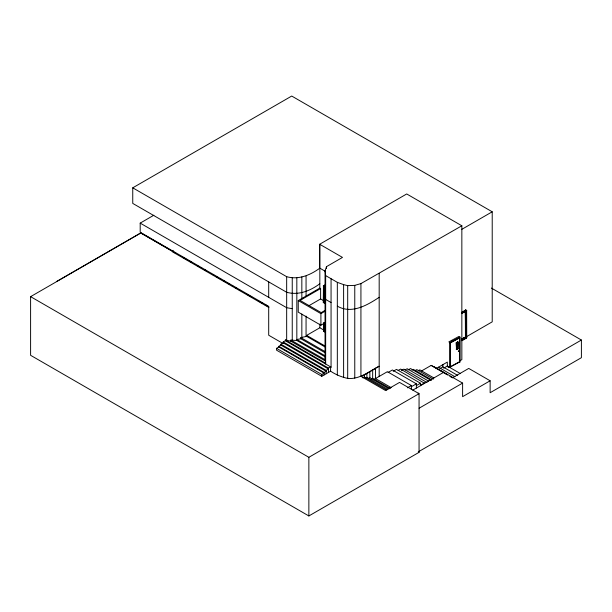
<?xml version="1.0" encoding="UTF-8"?>
<svg xmlns="http://www.w3.org/2000/svg" width="612" height="612" viewBox="0 0 612 612"><rect width="100%" height="100%" fill="white"/><g stroke="black" fill="none" stroke-linecap="round" stroke-linejoin="round"><path stroke-width="0.92" d="M324.352 330.847L324.375 323.266M465.502 311.11L465.602 337.411L465.502 311.11L461.639 313.267M458.289 351.326L458.771 351.066M458.487 351.303L458.526 350.775M325.102 359.053L325.102 270.749L326.471 266.664L342.483 257.415L319.678 244.249L406.712 193.958L461.846 225.774L461.846 359.634L460.232 360.567M325.278 352.872L300.844 338.765L296.828 339.492L325.232 355.886L325.4 359.894L290.853 340.111L290.853 341.205L325.4 360.988L325.661 363.237L285.345 339.966L285.345 340.739L331.061 367.131L330.602 367.537M319.831 283.754C310.391 290.776 298.495 295.65 286.668 292.268L132.75 203.406L132.75 187.823L291.717 96.046L492.216 211.798L492.216 321.843L466.604 336.623M283.142 343.569L268.699 335.231L268.699 306.352L140.194 232.231L140.194 223.112L153.857 215.225M56.664 281.466L140.798 232.897L173.655 251.999M375.47 368.516L361.409 376.602L385.514 390.517L399.552 382.416L419.059 393.684L419.059 452.329L308.861 515.954L30.6 355.304L30.6 296.652L140.798 233.027L176.134 253.429M173.089 250.331L173.089 252.19L173.655 251.861M132.75 187.823L286.668 276.685C298.503 280.105 310.33 275.117 319.831 268.163M324.88 322.922L320.902 325.217L298.251 312.143L298.251 300.561L319.831 288.099L320.612 288.543L320.612 298.954L309.098 305.595M325.393 285.215L324.291 285.383M320.612 288.543L300.056 300.408L321.201 312.617L325.309 310.246M324.635 301.854L323.312 302.619L323.496 285.919M325.393 301.877L324.75 302.274L324.819 286.454M325.102 270.749L325.661 275.607L337.327 282.339L343.615 284.634L347.692 285.643L354.769 285.376L360.927 283.601L461.846 225.774M461.647 229.446L492.216 211.798M298.251 300.561L320.902 313.635L324.88 311.34M285.345 339.966L290.853 341.205M375.393 368.332L379.18 366.236C369.143 371.232 359.649 379.654 347.692 378.384C341.572 377.137 335.804 374.636 330.602 371.201L321.782 376.296L276.525 350.163L276.525 348.343L321.782 374.468L324.108 373.129L278.85 346.996L278.85 346.315L324.108 372.44L326.165 371.255L280.908 345.122L280.908 344.212L326.165 370.344L328.483 369.005L283.226 342.873L283.226 341.963L285.345 340.739M280.908 344.212L283.226 342.873M278.85 346.315L280.908 345.122M276.525 348.343L278.85 346.996M325.255 347.08L306.658 336.34L306.658 335.384L319.831 327.772L323.878 330.113M300.844 338.765L300.844 337.625L306.658 336.34M324.352 331.031L323.694 331.36L325.385 332.316M324.666 331.329L324.199 331.597L324.215 322.616M283.226 341.963L328.483 368.087L330.602 366.871L330.602 371.201M461.624 312.426L465.755 310.032M461.57 312.602L465.824 310.177M465.648 310.093L465.579 337.847L465.579 310.552L466.168 310.292L466.16 337.648L461.57 339.897L465.824 337.472M461.876 312.801L466.214 310.315M462.404 312.663L464.699 311.386M461.57 313.26L465.602 311.018M461.754 313.405L466.704 310.559L465.724 309.993L465.579 337.847M461.754 313.443L466.704 310.621M362.847 377.91L364.293 377.076L386.799 390.073M365.609 378.139L366.894 377.397L387.763 389.439M368.378 378.591L369.862 377.734L389.125 388.857M371.262 379.119L372.67 378.308L390.326 388.505M373.366 379.777L387.373 371.691L411.348 385.529L411.348 389.263M388.084 372.463L392.391 369.977L416.367 383.823L416.367 388.069M393.21 371.285L396.499 369.388L420.475 383.227L420.475 385.69M398.144 370.49L400.615 369.067L424.59 383.319M401.418 370.52L403.821 369.128L426.969 382.492M405.167 369.908L407.179 368.745L428.668 381.154M407.844 370.092L410.53 368.546L431.192 380.48M461.57 339.239L465.349 337.059M461.647 339.308L465.457 337.12M461.647 339.492L465.579 337.189M461.639 339.691L465.763 337.319M461.876 340.05L466.214 337.587L466.719 337.824L466.635 310.559M461.769 340.647L466.688 337.809M461.769 340.693L466.719 337.824M411.937 370.153L413.352 369.334L431.537 379.838M415.426 370.421L416.81 369.617L433.342 379.165M418.31 370.711L419.817 369.847L433.87 377.956M421.438 371.017L431.208 365.379L447.64 374.904L431.169 365.402M436.379 368.409L447.334 362.082L447.334 366.053L460.507 373.657M439.944 368.585L442.904 366.879L457.715 375.431M407.378 387.824L411.348 385.529M411.348 386.723L416.367 383.823M443.639 368.187L447.334 366.053M416.367 385.598L420.475 383.227M448.145 367.552L450.562 366.152M420.475 385.285L424.59 382.905M412.779 390.135L443.792 372.234M30.6 296.652L308.861 457.309L419.059 393.684M450.095 376.334L452.566 377.757L468.738 368.424L490.136 380.779L490.136 392.72L581.4 340.035L581.4 357.691L419.098 451.396M419.09 408.227L462.611 383.097L462.611 396.668L490.136 380.779M461.586 339.438L465.579 337.373M379.18 297.325C367.116 305.281 351.625 314.369 337.327 306.168M451.572 341.19L453.117 340.356M459.964 337.082L458.923 336.439L448.848 341.878L449.897 342.529L459.964 337.082L459.964 362.105L459.184 361.929L450.447 366.642M449.919 342.865L456.368 339.385M457.179 338.949L459.444 337.725L459.444 362.09L449.919 367.231M459.704 362.25L459.704 337.855L450.164 343.011L450.164 367.407L448.848 366.902M456.544 342.743L457.944 341.986L457.944 348.863L456.544 349.62L456.284 342.582L456.544 349.62M456.284 349.46L457.944 348.863M449.782 367.009L450.164 367.407M290.853 340.111L296.828 340.494L325.232 356.895M292.245 308.662L286.668 307.714L140.194 223.112M491.39 288.061L581.4 340.035M466.543 310.613L466.543 337.885M465.686 337.923L465.327 311.355L465.457 337.778M325.5 271.437L319.678 268.079L319.678 244.249M325.27 284.901L323.274 285.942L324.987 286.898M331.061 302.55L325.661 299.436L325.102 294.571M320.612 298.954L323.044 300.362M438.467 367.2L454.93 376.709M324.368 302.014L324.827 301.823M323.427 302.558L323.427 285.88M323.312 302.58L325.018 303.529M434.283 366.84L462.611 383.097M324.406 331.36L324.505 322.447M324.245 331.444L324.352 322.539M324.306 331.52L323.817 331.413L323.901 322.868M189.36 260.934L191.013 261.882M204.247 269.525L205.9 270.481M223.265 280.503L224.918 281.459M264.598 304.371L266.258 305.327M182.751 257.254L187.716 260.115M189.368 261.072L191.847 262.502M196.812 265.371L199.298 266.801M200.95 267.758L202.603 268.714M204.255 269.67L206.741 271.101M212.525 274.444L214.185 275.4M215.837 276.356L218.316 277.787M219.976 278.743L221.628 279.699M224.107 281.13L225.759 282.086M227.419 283.042L229.072 283.991M231.55 285.429L233.21 286.378M234.863 287.334L236.515 288.29M238.994 289.721L240.654 290.677M246.437 294.02L252.228 297.363M258.019 300.706L262.984 303.575M264.636 304.531L268.775 306.918M173.089 252.19L268.859 307.484M306.658 335.384L325.255 346.124M391.183 387.625L375.47 378.56L375.47 368.378M300.844 337.625L325.278 351.732M364.293 374.934L364.324 377.099M418.271 451.878L419.059 452.329M450.103 376.326L452.566 377.757M459.184 337.533L459.704 337.855M457.944 341.986L457.684 348.702M449.897 342.529L449.897 367.544M442.904 364.645L442.904 366.879M418.271 393.088L418.271 393.684M379.18 273.495L379.18 376.418M372.67 370.138L372.67 378.308M369.862 371.759L369.862 377.734M366.894 373.473L366.894 377.397M360.927 283.601L360.927 376.342M354.769 285.376L354.769 378.117M347.692 285.643L347.692 378.384M343.615 284.634L343.615 377.375M337.327 282.339L337.327 375.087M331.061 278.728L331.061 367.131M328.483 368.087L328.483 372.425M326.471 266.664L326.471 268.569M326.165 370.344L326.165 373.764M325.661 275.607L325.661 364.018M325.4 273.357L325.4 360.988M324.635 322.371L324.597 331.352M324.482 286.255L324.482 302.014M324.368 286.263L324.329 302.076L324.291 286.309M324.108 372.44L324.108 374.949M323.779 322.861L323.694 331.398M321.782 374.468L321.782 376.296M320.902 313.635L320.902 325.217M319.831 244.341L319.831 288.099M319.831 324.031L319.831 327.772M308.861 457.309L308.861 515.954M306.061 276.119L306.061 296.055M306.061 316.075L306.061 336.684M301.838 276.876L301.838 299.023M301.838 314.017L301.838 337.442M296.828 277.779L296.828 340.494M292.245 277.634L292.245 340.349M286.668 276.685L286.668 340.494M268.699 281.887L268.699 297.333M457.814 341.901L456.414 342.659L456.414 349.544L457.814 348.786L457.814 341.901"/></g></svg>
